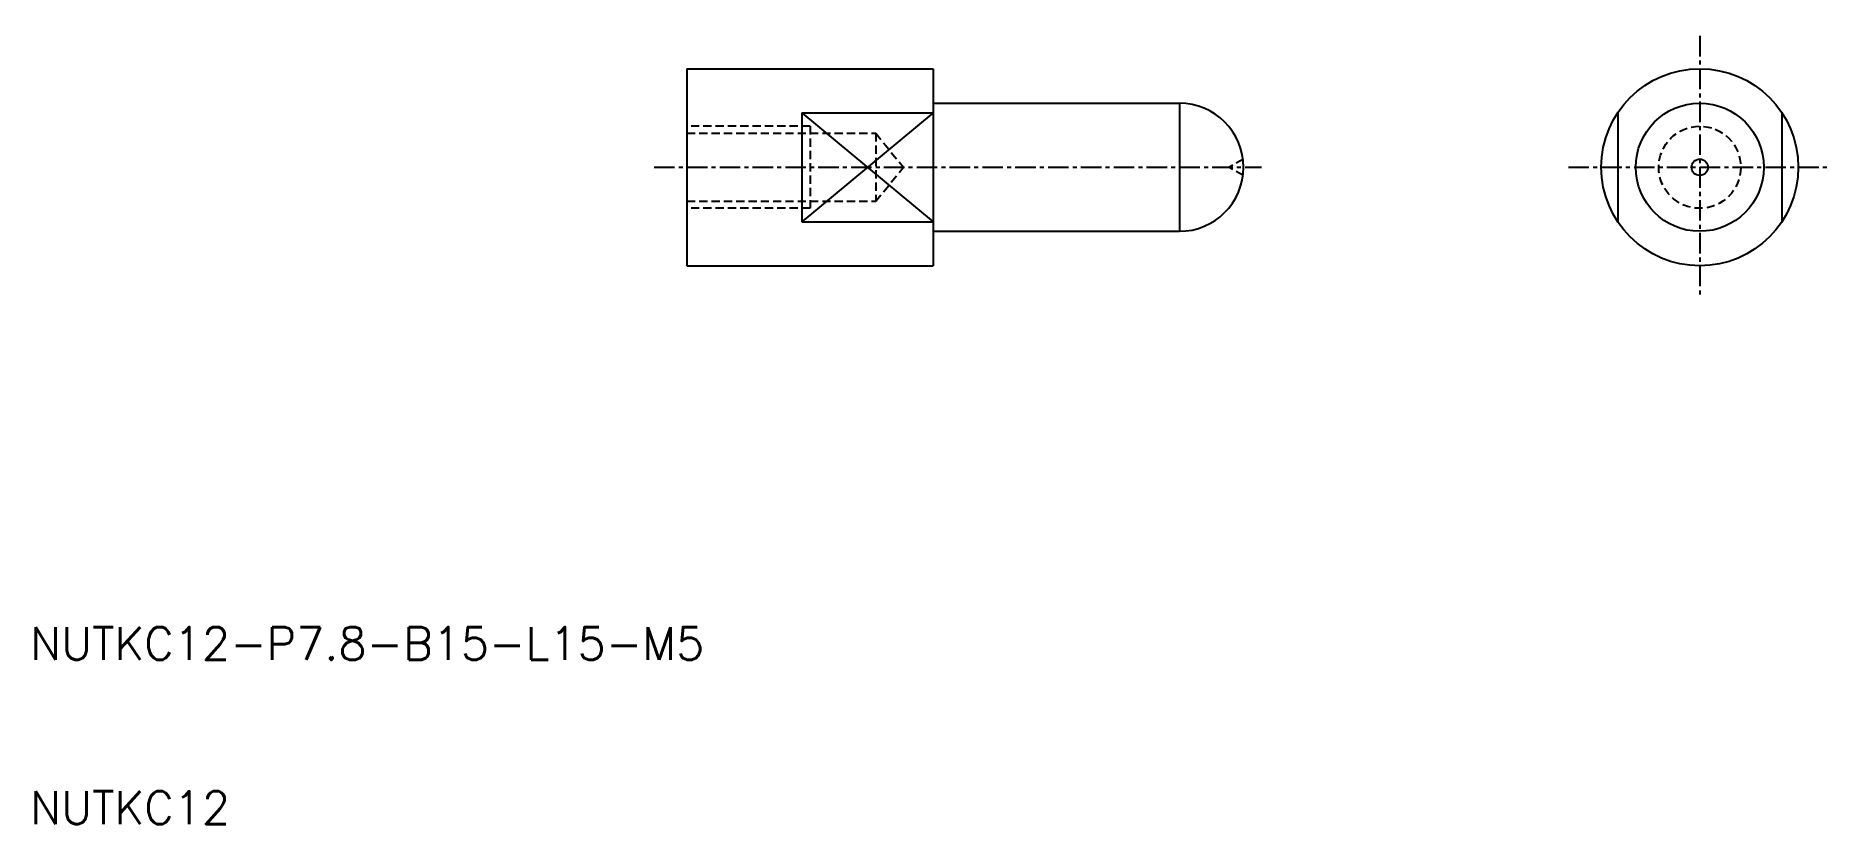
# Model space of a CAD drawing. Extents: x 10 to 120, y 10 to 58.
import ezdxf

# ---------------------------------------------------------------- set-up
doc = ezdxf.new("R2010")
doc.units = 0
doc.linetypes.add('CENTER', pattern=[2, 1.25, -0.25, 0.25, -0.25])
doc.linetypes.add('DASHED', pattern=[0.75, 0.5, -0.25])
doc.layers.get('0').update_dxf_attribs({"linetype": 'CONTINUOUS'})
doc.layers.add('CENTER', color=1, linetype='CENTER')
doc.styles.get("Standard").update_dxf_attribs({"font": 'txt.shx'})

# ---------------------------------------------------------------- blocks, each defined once
blk = doc.blocks.new('A$C58986437')
at = {"color": 3, "linetype": 'DASHED'}
for p in [(0, 0.5), (0, -0.5)]:
    blk.add_line(p, (-0.87, 0), dxfattribs=at)

msp = doc.modelspace()

# ---------------------------------------------------------------- linework, layer by layer
at = {"color": 7, "linetype": 'CONTINUOUS'}
for p, q in [((50, 56), (65, 56)), ((50, 56), (50, 44)), ((65, 56), (65, 44)), ((65, 53.9), (80, 53.9)), ((80, 53.9), (80, 46.1)), ((57, 53.32), (57, 46.68)), ((57, 53.32), (65, 53.32)), ((106.7, 53.32), (106.7, 46.68)), ((116.7, 53.32), (116.7, 46.68)), ((57, 46.68), (65, 46.68)), ((65, 46.1), (80, 46.1)), ((50, 44), (65, 44))]:
    msp.add_line(p, q, dxfattribs=at)
at = {"color": 3, "linetype": 'DASHED'}
for p, q in [((57.5, 52.5), (50, 52.5)), ((57.5, 52.5), (57.5, 47.5)), ((50, 52.07), (61.5, 52.07)), ((61.5, 52.07), (61.5, 47.93)), ((61.5, 52.07), (63.19, 50)), ((61.5, 47.93), (63.19, 50)), ((50, 47.93), (61.5, 47.93)), ((57.5, 47.5), (50, 47.5))]:
    msp.add_line(p, q, dxfattribs=at)
at = {"color": 3, "linetype": 'CONTINUOUS'}
for p, q in [((65, 53.32), (57, 46.68)), ((57, 53.32), (65, 46.68))]:
    msp.add_line(p, q, dxfattribs=at)
at = {"color": 7, "linetype": 'CONTINUOUS'}
for radius in [6, 3.9, 0.5]:
    msp.add_circle((111.7, 50), radius, dxfattribs=at)
at = {"color": 3, "linetype": 'DASHED'}
msp.add_circle((111.7, 50), 2.5, dxfattribs=at)
at = {"color": 7, "linetype": 'CONTINUOUS'}
msp.add_arc((80, 50), 3.9, 270, 90, dxfattribs=at)
at = {"layer": 'CENTER', "color": 1, "linetype": 'CENTER'}
for p, q in [((111.7, 58), (111.7, 42)), ((48, 50), (85, 50)), ((103.7, 50), (119.7, 50))]:
    msp.add_line(p, q, dxfattribs=at)

# ---------------------------------------------------------------- block references
at = {"color": 7, "linetype": 'CONTINUOUS'}
msp.add_blockref('A$C58986437', (83.9, 50), dxfattribs=at)

# ---------------------------------------------------------------- texts
for s, p in [('NUTKC12-P7.8-B15-L15-M5', (10, 20)), ('NUTKC12', (10, 10))]:
    msp.add_text(s, height=2, dxfattribs=at).set_placement(p)

doc.saveas('drawing.dxf')
